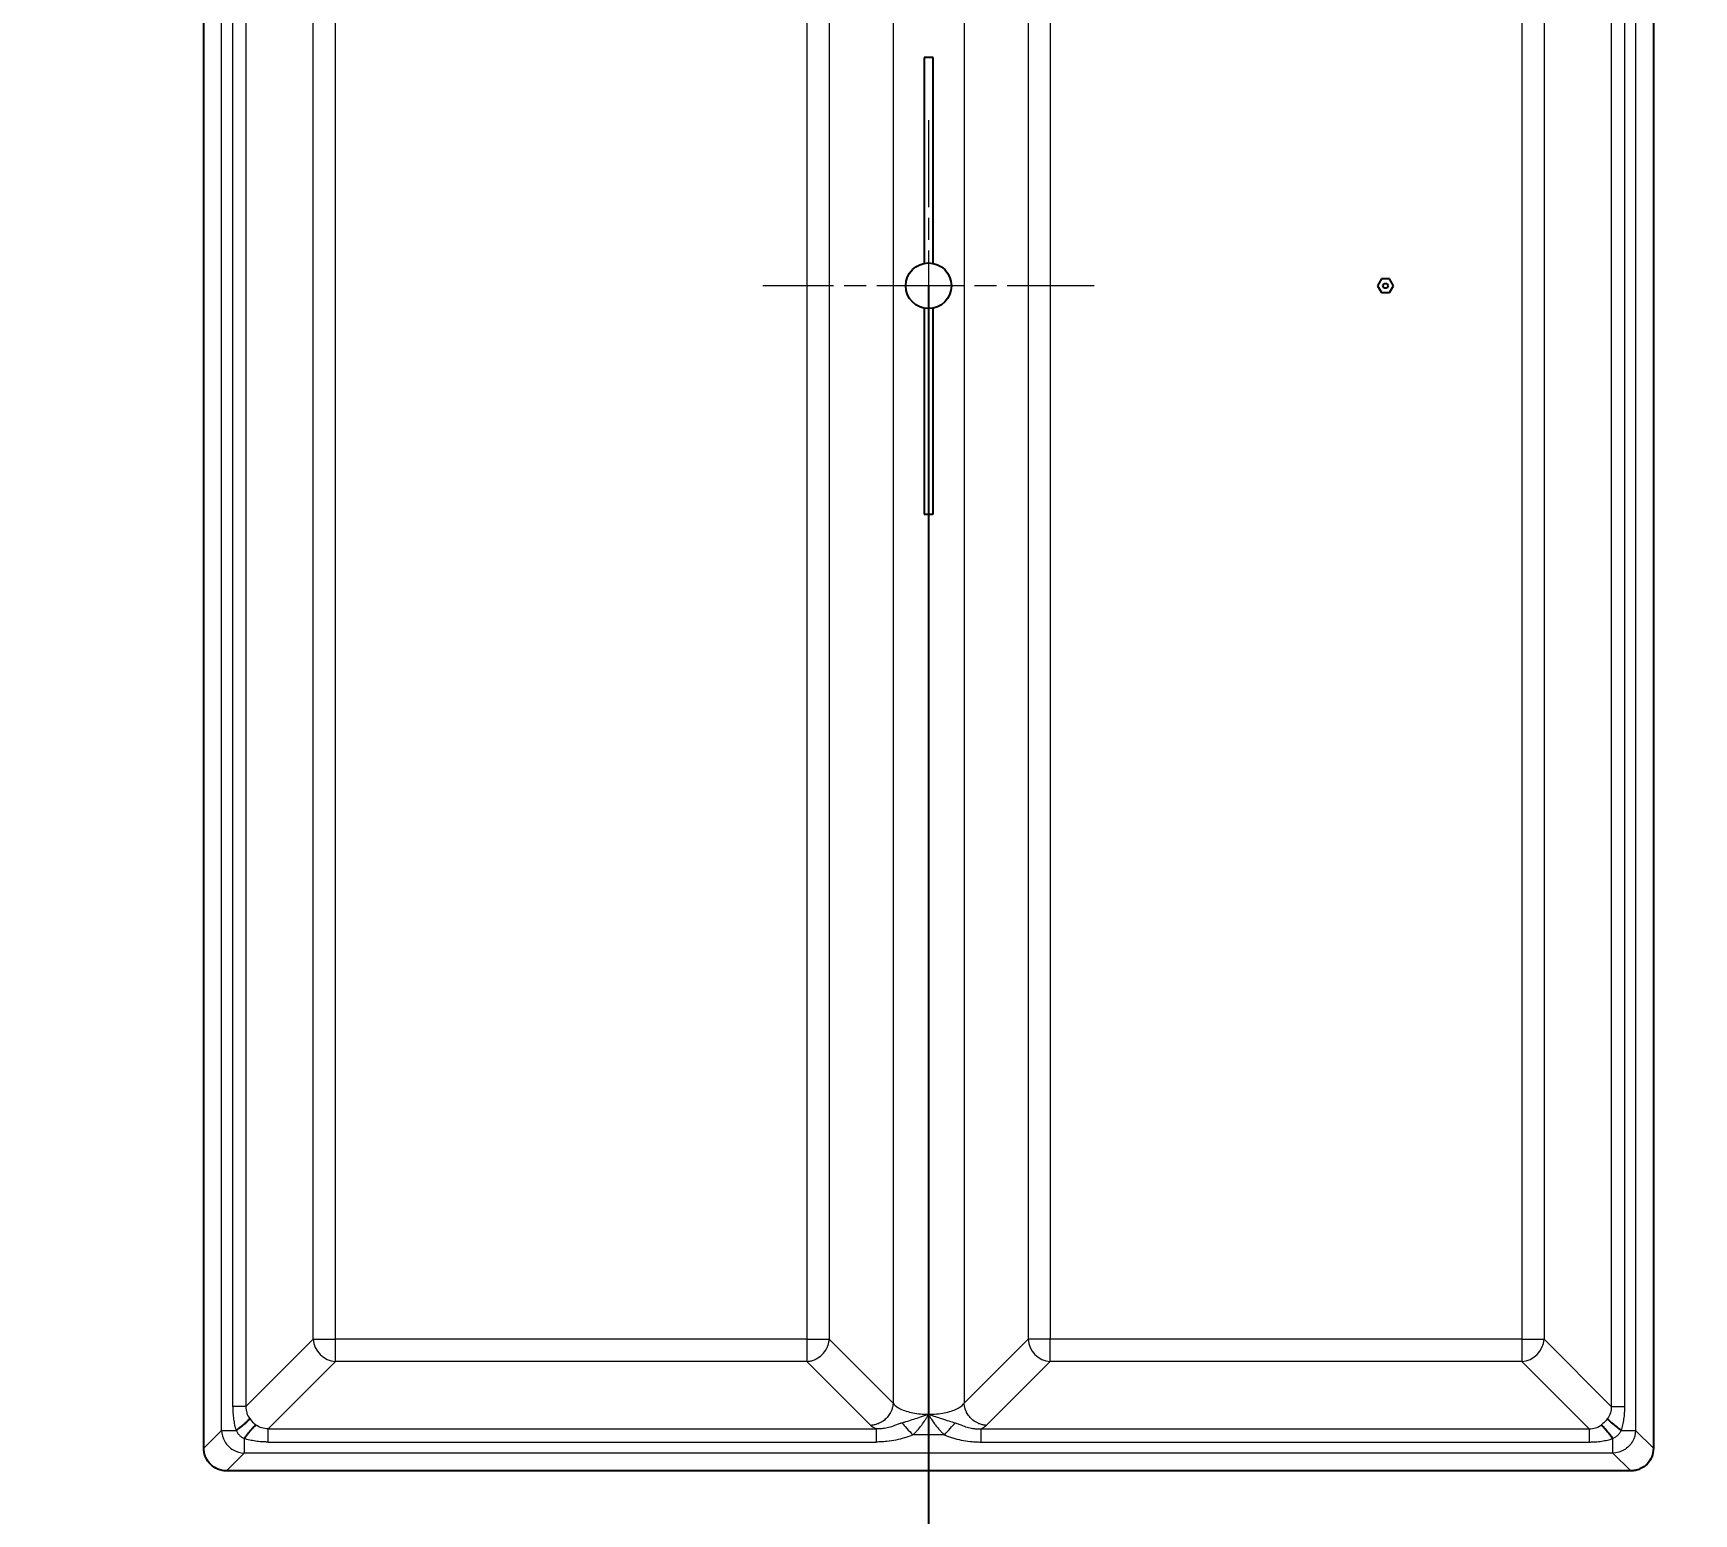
# Model space of a CAD drawing. Header units: millimetres. Extents: x 0 to 1486, y 0 to 1051.
# Drawn here: x 439.4 to 475.75, y 170.37 to 202.78 of the extents above; entities that cross this region are included whole.
import ezdxf

# ---------------------------------------------------------------- set-up
doc = ezdxf.new("R2010")
doc.units = ezdxf.units.MM
doc.header["$LTSCALE"] = 1.25
doc.linetypes.add('CHAIN', pattern=[0.3543, 0.2362, -0.0295, 0.0591, -0.0295])
for name, color, linetype, lineweight, true_color in [('Bemaßungen(DIN)', 7, 'Continuous', 5, 0x262659), ('Mittelpunktmarkierung(DIN)', 7, 'Continuous', 9, 0x262659), ('Sichtbare Kanten(DIN)', 7, 'Continuous', 25, 0x262659), ('Sichtbare tangentiale Kanten(DIN)', 7, 'Continuous', 15, 0x1a1a3e)]:
    doc.layers.add(name, color=color, linetype=linetype, lineweight=lineweight, true_color=true_color)
doc.styles.add('Aktuell-DINGroßer Text', font='arial.ttf')
doc.dimstyles.new('STANDARD-DIN', dxfattribs={"dimscale": 1.25, "dimtxt": 5.25, "dimasz": 2.5, "dimexe": 3.175, "dimexo": 0, "dimgap": 0.8, "dimtad": 1, "dimrnd": 1e-08, "dimtxsty": 'Aktuell-DINGroßer Text', "dimcen": 0.09, "dimdle": 10, "dimclrd": 256, "dimclre": 256, "dimclrt": 256, "dimazin": 2, "dimtfac": 0.666667, "dimtmove": 0, "dimatfit": 3, "dimfxl": 1, "dimtolj": 1, "dimlwd": 25, "dimlwe": 25, "dimarcsym": 0})

# ---------------------------------------------------------------- blocks, each defined once
blk = doc.blocks.new('_DotSmall')
at = {"color": 0, "linetype": 'ByBlock', "const_width": 0.5}
blk.add_lwpolyline([(-0.0625, 0, 1), (0.0625, 0, 1)], format="xyb", close=True, dxfattribs=at)
blk = doc.blocks.new('*D106')
at = {"layer": 'Bemaßungen(DIN)', "color": 250, "linetype": 'Continuous', "lineweight": 25, "true_color": 0x3f3f3f, "transparency": 16777216}
for p, q in [((458.998, 197.249), (458.998, 74.53)), ((422.498, 193.624), (422.498, 74.53)), ((422.498, 78.499), (458.998, 78.499))]:
    blk.add_line(p, q, dxfattribs=at)
at = {"layer": 'Defpoints', "color": 0, "linetype": 'Continuous', "transparency": 16777216}
for p in [(458.998, 197.249), (422.498, 193.624), (458.998, 78.499)]:
    blk.add_point(p, dxfattribs=at)
at = {"layer": 'Bemaßungen(DIN)', "color": 250, "linetype": 'Continuous', "lineweight": 25, "true_color": 0x3f3f3f, "transparency": 16777216, "xscale": 3.125, "yscale": 3.125, "zscale": 3.125, "rotation": 180}
blk.add_blockref('_DotSmall', (422.498, 78.499), dxfattribs=at)
at = {"layer": 'Bemaßungen(DIN)', "color": 250, "linetype": 'Continuous', "lineweight": 25, "true_color": 0x3f3f3f, "transparency": 16777216, "xscale": 3.125, "yscale": 3.125, "zscale": 3.125}
blk.add_blockref('_DotSmall', (458.998, 78.499), dxfattribs=at)
at = {"layer": 'Bemaßungen(DIN)', "color": 179, "linetype": 'Continuous', "lineweight": 25, "true_color": 0x262659, "transparency": 16777216, "insert": (438.214, 86.061), "char_height": 6.5625, "attachment_point": 1, "style": 'Aktuell-DINGroßer Text'}
blk.add_mtext('\\A1; \\fArial|b0|i0;{\\H6.5625; }', dxfattribs=at)
blk = doc.blocks.new('*D107')
at = {"layer": 'Bemaßungen(DIN)', "color": 250, "linetype": 'Continuous', "lineweight": 25, "true_color": 0x3f3f3f, "transparency": 16777216}
for p, q in [((458.998, 197.249), (458.998, 74.53)), ((492.498, 197.249), (492.498, 74.53)), ((458.998, 78.499), (492.498, 78.499))]:
    blk.add_line(p, q, dxfattribs=at)
at = {"layer": 'Defpoints', "color": 0, "linetype": 'Continuous', "transparency": 16777216}
for p in [(458.998, 197.249), (492.498, 197.249), (492.498, 78.499)]:
    blk.add_point(p, dxfattribs=at)
at = {"layer": 'Bemaßungen(DIN)', "color": 250, "linetype": 'Continuous', "lineweight": 25, "true_color": 0x3f3f3f, "transparency": 16777216, "xscale": 3.125, "yscale": 3.125, "zscale": 3.125, "rotation": 180}
blk.add_blockref('_DotSmall', (458.998, 78.499), dxfattribs=at)
at = {"layer": 'Bemaßungen(DIN)', "color": 250, "linetype": 'Continuous', "lineweight": 25, "true_color": 0x3f3f3f, "transparency": 16777216, "xscale": 3.125, "yscale": 3.125, "zscale": 3.125}
blk.add_blockref('_DotSmall', (492.498, 78.499), dxfattribs=at)
at = {"layer": 'Bemaßungen(DIN)', "color": 179, "linetype": 'Continuous', "lineweight": 25, "true_color": 0x262659, "transparency": 16777216, "insert": (461.668, 87.386), "char_height": 6.5625, "attachment_point": 1, "style": 'Aktuell-DINGroßer Text'}
blk.add_mtext('\\A1;33,5{\\H4.375;±0,1}', dxfattribs=at)
blk = doc.blocks.new('*D125')
at = {"layer": 'Bemaßungen(DIN)', "color": 250, "linetype": 'Continuous', "lineweight": 25, "true_color": 0x3f3f3f, "transparency": 16777216}
for p, q in [((422.498, 193.624), (422.498, 102.655)), ((458.998, 193.624), (458.998, 102.655)), ((455.873, 106.624), (425.623, 106.624))]:
    blk.add_line(p, q, dxfattribs=at)
at = {"layer": 'Bemaßungen(DIN)', "color": 250, "linetype": 'Continuous', "true_color": 0x3f3f3f, "transparency": 16777216}
for points in [[(425.623, 107.145), (425.623, 106.103), (422.498, 106.624)], [(455.873, 107.145), (455.873, 106.103), (458.998, 106.624)]]:
    blk.add_solid(points, dxfattribs=at)
at = {"layer": 'Defpoints', "color": 0, "linetype": 'Continuous', "transparency": 16777216}
for p in [(422.498, 193.624), (458.998, 193.624), (422.498, 106.624)]:
    blk.add_point(p, dxfattribs=at)
at = {"layer": 'Bemaßungen(DIN)', "color": 179, "linetype": 'Continuous', "lineweight": 25, "true_color": 0x262659, "transparency": 16777216, "insert": (426.655, 115.511), "char_height": 6.5625, "attachment_point": 1, "style": 'Aktuell-DINGroßer Text'}
blk.add_mtext('\\A1;36,5{\\H4.375;±0,1}', dxfattribs=at)

msp = doc.modelspace()

# ---------------------------------------------------------------- linework, layer by layer
at = {"layer": 'Mittelpunktmarkierung(DIN)', "linetype": 'CHAIN', "ltscale": 6.444903}
for p, q in [((458.9985, 200.8739), (458.9985, 193.6239)), ((462.6235, 197.2489), (455.3735, 197.2489))]:
    msp.add_line(p, q, dxfattribs=at)
at = {"layer": 'Sichtbare Kanten(DIN)'}
for p, q in [((443.1335, 171.809), (443.1335, 222.6887)), ((474.8635, 222.6887), (474.8635, 171.809)), ((459.0985, 202.2489), (458.8985, 202.2489)), ((458.8985, 202.2489), (458.8985, 197.7388)), ((459.0985, 197.7388), (459.0985, 202.2489)), ((468.9119, 197.3989), (468.8253, 197.2489)), ((469.0851, 197.3989), (468.9119, 197.3989)), ((469.1717, 197.2489), (469.0851, 197.3989)), ((468.8253, 197.2489), (468.9119, 197.0989)), ((468.9119, 197.0989), (469.0851, 197.0989)), ((468.9407, 197.2489), (468.9696, 197.2989)), ((468.9696, 197.1989), (468.9407, 197.2489)), ((468.9696, 197.2989), (469.0273, 197.2989)), ((469.0273, 197.1989), (468.9696, 197.1989)), ((469.0273, 197.2989), (469.0562, 197.2489)), ((469.0562, 197.2489), (469.0273, 197.1989)), ((469.0851, 197.0989), (469.1717, 197.2489)), ((458.8985, 196.759), (458.8985, 192.2489)), ((459.0985, 192.2489), (459.0985, 196.759)), ((458.8985, 192.2489), (459.0985, 192.2489)), ((474.3683, 171.3139), (443.6286, 171.3139))]:
    msp.add_line(p, q, dxfattribs=at)
msp.add_circle((458.9985, 197.2489), 0.5, dxfattribs=at)
for points, knots in [([(443.8397, 172.1991), (443.8555, 172.2108), (443.8711, 172.2224), (443.8864, 172.234), (443.9054, 172.2485), (443.924, 172.2629), (443.9417, 172.2769), (443.9524, 172.2854), (443.9628, 172.2937), (443.9728, 172.3019), (443.993, 172.3183), (444.0119, 172.3341), (444.0292, 172.3492), (444.0466, 172.3642), (444.0623, 172.3784), (444.0763, 172.3916), (444.0833, 172.3982), (444.0898, 172.4045), (444.0959, 172.4106), (444.1059, 172.4206), (444.1147, 172.4299), (444.122, 172.4383), (444.1279, 172.4451), (444.1328, 172.4512), (444.1368, 172.4567)], [-1.0769104, -1.0769104, -1.0769104, -1.0769104, -0.9572537, -0.9572537, -0.9572537, -0.8077, -0.8077, -0.8077, -0.7179403, -0.7179403, -0.7179403, -0.5384552, -0.5384552, -0.5384552, -0.3589701, -0.3589701, -0.3589701, -0.2692104, -0.2692104, -0.2692104, -0.1196567, -0.1196567, -0.1196567, 0, 0, 0, 0]), ([(444.0187, 172.0201), (444.0304, 172.0359), (444.042, 172.0515), (444.0536, 172.0668), (444.0681, 172.0858), (444.0825, 172.1044), (444.0965, 172.1221), (444.105, 172.1328), (444.1133, 172.1432), (444.1215, 172.1532), (444.1379, 172.1734), (444.1537, 172.1923), (444.1687, 172.2096), (444.1838, 172.227), (444.198, 172.2427), (444.2112, 172.2567), (444.2178, 172.2637), (444.2241, 172.2702), (444.2302, 172.2763), (444.2402, 172.2863), (444.2495, 172.2951), (444.2579, 172.3024), (444.2647, 172.3083), (444.2708, 172.3132), (444.2763, 172.3172)], [-1.0769104, -1.0769104, -1.0769104, -1.0769104, -0.9572537, -0.9572537, -0.9572537, -0.8077, -0.8077, -0.8077, -0.7179403, -0.7179403, -0.7179403, -0.5384552, -0.5384552, -0.5384552, -0.3589701, -0.3589701, -0.3589701, -0.2692104, -0.2692104, -0.2692104, -0.1196567, -0.1196567, -0.1196567, 0, 0, 0, 0]), ([(473.9782, 172.0201), (473.9666, 172.0359), (473.9549, 172.0515), (473.9433, 172.0668), (473.9288, 172.0858), (473.9145, 172.1044), (473.9004, 172.1221), (473.892, 172.1328), (473.8836, 172.1432), (473.8754, 172.1532), (473.859, 172.1734), (473.8432, 172.1923), (473.8282, 172.2096), (473.8131, 172.227), (473.7989, 172.2427), (473.7857, 172.2567), (473.7791, 172.2637), (473.7728, 172.2702), (473.7668, 172.2763), (473.7567, 172.2863), (473.7474, 172.2951), (473.739, 172.3024), (473.7323, 172.3083), (473.7261, 172.3132), (473.7206, 172.3172)], [-1.0769104, -1.0769104, -1.0769104, -1.0769104, -0.9572537, -0.9572537, -0.9572537, -0.8077, -0.8077, -0.8077, -0.7179403, -0.7179403, -0.7179403, -0.5384552, -0.5384552, -0.5384552, -0.3589701, -0.3589701, -0.3589701, -0.2692104, -0.2692104, -0.2692104, -0.1196567, -0.1196567, -0.1196567, 0, 0, 0, 0]), ([(474.1573, 172.1991), (474.1414, 172.2108), (474.1258, 172.2224), (474.1106, 172.234), (474.0915, 172.2485), (474.073, 172.2629), (474.0552, 172.2769), (474.0445, 172.2854), (474.0342, 172.2937), (474.0241, 172.3019), (474.0039, 172.3183), (473.985, 172.3341), (473.9677, 172.3492), (473.9504, 172.3642), (473.9346, 172.3784), (473.9206, 172.3916), (473.9136, 172.3982), (473.9071, 172.4045), (473.9011, 172.4106), (473.891, 172.4206), (473.8822, 172.4299), (473.8749, 172.4383), (473.869, 172.4451), (473.8641, 172.4512), (473.8601, 172.4567)], [-1.0769104, -1.0769104, -1.0769104, -1.0769104, -0.9572537, -0.9572537, -0.9572537, -0.8077, -0.8077, -0.8077, -0.7179403, -0.7179403, -0.7179403, -0.5384552, -0.5384552, -0.5384552, -0.3589701, -0.3589701, -0.3589701, -0.2692104, -0.2692104, -0.2692104, -0.1196567, -0.1196567, -0.1196567, 0, 0, 0, 0]), ([(443.6286, 171.3139), (443.5646, 171.3139), (443.5002, 171.3263), (443.3823, 171.3741), (443.3286, 171.4091), (443.2377, 171.4972), (443.201, 171.5501), (443.1616, 171.6397), (443.1511, 171.6727), (443.1371, 171.7401), (443.1335, 171.7746), (443.1335, 171.809)], [0, 0, 0, 0, 0.019193526, 0.019193526, 0.038166014, 0.038166014, 0.057250771, 0.057250771, 0.067667509, 0.067667509, 0.078108379, 0.078108379, 0.078108379, 0.078108379]), ([(474.8635, 171.809), (474.8635, 171.745), (474.851, 171.6806), (474.8033, 171.5627), (474.7683, 171.509), (474.6801, 171.4181), (474.6272, 171.3814), (474.5376, 171.342), (474.5046, 171.3315), (474.4372, 171.3175), (474.4028, 171.3139), (474.3683, 171.3139)], [0, 0, 0, 0, 0.019193526, 0.019193526, 0.038166014, 0.038166014, 0.057250771, 0.057250771, 0.067667509, 0.067667509, 0.078108379, 0.078108379, 0.078108379, 0.078108379])]:
    msp.add_open_spline(points, degree=3, knots=knots, dxfattribs=at)
at = {"layer": 'Sichtbare tangentiale Kanten(DIN)'}
for p, q in [((443.5236, 172.1991), (443.5236, 222.2986)), ((474.4734, 222.2986), (474.4734, 172.1991)), ((443.7644, 221.7758), (443.7644, 172.722)), ((444.056, 221.7758), (444.056, 172.722)), ((473.9409, 221.7758), (473.9409, 172.722)), ((474.2325, 221.7758), (474.2325, 172.722)), ((458.2216, 221.7024), (458.2216, 172.7953)), ((459.7753, 221.7024), (459.7753, 172.7953)), ((445.5271, 174.193), (445.5271, 220.3047)), ((446.0126, 174.193), (446.0126, 220.3047)), ((456.3365, 220.3047), (456.3365, 174.193)), ((456.8221, 220.3047), (456.8221, 174.193)), ((461.1749, 220.3047), (461.1749, 174.193)), ((461.6604, 220.3047), (461.6604, 174.193)), ((471.9843, 220.3047), (471.9843, 174.193)), ((472.4699, 220.3047), (472.4699, 174.193)), ((444.056, 172.722), (445.5271, 174.193)), ((445.5271, 174.193), (446.0126, 174.193)), ((446.0126, 173.7075), (446.0126, 174.193)), ((456.3365, 174.193), (446.0126, 174.193)), ((456.3365, 174.193), (456.8221, 174.193)), ((456.3365, 174.193), (456.3365, 173.7075)), ((456.8221, 174.193), (458.2216, 172.7953)), ((461.1749, 174.193), (459.7753, 172.7953)), ((461.6604, 174.193), (461.1749, 174.193)), ((461.6604, 173.7075), (461.6604, 174.193)), ((471.9843, 174.193), (461.6604, 174.193)), ((471.9843, 174.193), (471.9843, 173.7075)), ((471.9843, 174.193), (472.4699, 174.193)), ((473.9409, 172.722), (472.4699, 174.193)), ((444.5416, 172.2364), (446.0126, 173.7075)), ((456.3365, 173.7075), (446.0126, 173.7075)), ((456.3365, 173.7075), (457.7361, 172.3097)), ((461.6604, 173.7075), (460.2608, 172.3097)), ((471.9843, 173.7075), (461.6604, 173.7075)), ((473.4553, 172.2364), (471.9843, 173.7075)), ((444.056, 172.722), (443.7644, 172.722)), ((473.9409, 172.722), (474.2325, 172.722)), ((443.1335, 171.809), (443.5236, 172.1991)), ((444.5416, 171.9449), (444.5416, 172.2364)), ((444.5416, 172.2364), (457.85, 172.2364)), ((444.5416, 171.9449), (457.85, 171.9449)), ((457.85, 172.2364), (457.85, 171.9449)), ((459.3459, 172.1001), (458.6512, 172.1001)), ((460.147, 171.9449), (460.147, 172.2364)), ((460.147, 172.2364), (473.4553, 172.2364)), ((460.147, 171.9449), (473.4553, 171.9449)), ((473.4553, 172.2364), (473.4553, 171.9449)), ((474.1573, 172.1991), (474.4734, 172.1991)), ((474.8635, 171.809), (474.4734, 172.1991)), ((443.6286, 171.3139), (444.0187, 171.704)), ((473.9782, 171.704), (444.0187, 171.704)), ((474.3683, 171.3139), (473.9782, 171.704))]:
    msp.add_line(p, q, dxfattribs=at)
for centre, major_axis, ratio, start_param, end_param in [((446.0126, 174.193), (0.3536, -0.3536), 0.9446321, 3.9554703, 5.4693077), ((461.6604, 174.193), (0.3533, -0.3538), 0.9445654, 3.9561594, 5.4699263), ((471.9843, 174.193), (-0.3536, -0.3536), 0.9446321, 0.8138776, 2.327715), ((458.7928, 172.3683), (1.094, -0.0179), 0.2634519, 3.4077328, 3.677844), ((458.6512, 172.1001), (0.3344, -0.3717), 0.0000692, 3.9311732, 4.7123471), ((459.3458, 172.1), (0.3343, 0.3717), 0.0000692, 4.7125872, 5.493443), ((459.2041, 172.3683), (1.094, 0.0179), 0.2634519, 5.746934, 6.0170452)]:
    msp.add_ellipse(centre, major_axis=major_axis, ratio=ratio, start_param=start_param, end_param=end_param, dxfattribs=at)
for points, knots in [([(456.3365, 173.7075), (456.3482, 173.7081), (456.3599, 173.7092), (456.3716, 173.7107), (456.3949, 173.7138), (456.418, 173.7185), (456.4409, 173.7248), (456.4665, 173.7319), (456.4918, 173.741), (456.5162, 173.7521), (456.5244, 173.7557), (456.5324, 173.7597), (456.5404, 173.7638), (456.5881, 173.7885), (456.6322, 173.8208), (456.6705, 173.8591), (456.7087, 173.8973), (456.741, 173.9414), (456.7657, 173.9892), (456.7699, 173.9971), (456.7738, 174.0052), (456.7775, 174.0133), (456.7885, 174.0378), (456.7977, 174.063), (456.8048, 174.0887), (456.8111, 174.1115), (456.8158, 174.1347), (456.8188, 174.158), (456.8203, 174.1697), (456.8214, 174.1813), (456.8221, 174.193)], [0, 0, 0, 0, 0.0720856, 0.0720856, 0.0720856, 0.2162567, 0.2162567, 0.2162567, 0.3784425, 0.3784425, 0.3784425, 0.4325134, 0.4325134, 0.4325134, 0.7568985, 0.7568985, 0.7568985, 1.0812835, 1.0812835, 1.0812835, 1.1353545, 1.1353545, 1.1353545, 1.2975402, 1.2975402, 1.2975402, 1.4417114, 1.4417114, 1.4417114, 1.5137969, 1.5137969, 1.5137969, 1.5137969]), ([(443.7644, 172.722), (443.7645, 172.7103), (443.7646, 172.6986), (443.7648, 172.6869), (443.7649, 172.6752), (443.7653, 172.6635), (443.7657, 172.6519), (443.7665, 172.6286), (443.7677, 172.6054), (443.7693, 172.5823), (443.7726, 172.5363), (443.7774, 172.4909), (443.7838, 172.4468), (443.7902, 172.4025), (443.7982, 172.3595), (443.8076, 172.3181), (443.8123, 172.2975), (443.8174, 172.2772), (443.8227, 172.2573), (443.8254, 172.2474), (443.8281, 172.2376), (443.8309, 172.2279), (443.8338, 172.2182), (443.8367, 172.2086), (443.8397, 172.1991)], [0, 0, 0, 0, 0.03321382, 0.03321382, 0.03321382, 0.06641125, 0.06641125, 0.06641125, 0.13277377, 0.13277377, 0.13277377, 0.26517816, 0.26517816, 0.26517816, 0.3981672, 0.3981672, 0.3981672, 0.46455773, 0.46455773, 0.46455773, 0.4977404, 0.4977404, 0.4977404, 0.53089997, 0.53089997, 0.53089997, 0.53089997]), ([(444.056, 172.722), (444.0535, 172.6727), (444.0655, 172.5764), (444.1094, 172.4941), (444.1368, 172.4567)], [0, 0, 0, 0, 0.14249094, 0.285274, 0.285274, 0.285274, 0.285274]), ([(458.2216, 172.7953), (458.2209, 172.7836), (458.2198, 172.7719), (458.2183, 172.7603), (458.2153, 172.737), (458.2106, 172.7138), (458.2043, 172.691), (458.1972, 172.6653), (458.1881, 172.64), (458.177, 172.6156), (458.1733, 172.6075), (458.1694, 172.5994), (458.1653, 172.5914), (458.1488, 172.5596), (458.1289, 172.5294), (458.1062, 172.5015), (458.0948, 172.4875), (458.0828, 172.4741), (458.07, 172.4613), (458.0573, 172.4486), (458.0439, 172.4365), (458.0299, 172.4251), (457.995, 172.3967), (457.9565, 172.3728), (457.9158, 172.3543), (457.8913, 172.3433), (457.8661, 172.3341), (457.8404, 172.327), (457.8176, 172.3207), (457.7944, 172.316), (457.7711, 172.313), (457.7594, 172.3115), (457.7478, 172.3104), (457.7361, 172.3097)], [-1.5137969, -1.5137969, -1.5137969, -1.5137969, -1.4417114, -1.4417114, -1.4417114, -1.2975402, -1.2975402, -1.2975402, -1.1353545, -1.1353545, -1.1353545, -1.0812835, -1.0812835, -1.0812835, -0.8650268, -0.8650268, -0.8650268, -0.7568985, -0.7568985, -0.7568985, -0.6487701, -0.6487701, -0.6487701, -0.3784425, -0.3784425, -0.3784425, -0.2162567, -0.2162567, -0.2162567, -0.0720856, -0.0720856, -0.0720856, 0, 0, 0, 0]), ([(458.2216, 172.7953), (458.2428, 172.761), (458.2785, 172.7281), (458.3265, 172.6983), (458.3425, 172.6884), (458.3598, 172.6788), (458.3785, 172.6697), (458.4158, 172.6514), (458.4583, 172.6348), (458.5049, 172.6203), (458.5515, 172.6057), (458.6023, 172.5932), (458.6557, 172.5831), (458.7625, 172.5629), (458.8803, 172.5523), (458.9985, 172.5523)], [-1.0975594, -1.0975594, -1.0975594, -1.0975594, -0.8232491, -0.8232491, -0.8232491, -0.7317063, -0.7317063, -0.7317063, -0.5486389, -0.5486389, -0.5486389, -0.3658531, -0.3658531, -0.3658531, 0, 0, 0, 0]), ([(458.9985, 172.5523), (459.1166, 172.5523), (459.2344, 172.5629), (459.3412, 172.5831), (459.3946, 172.5932), (459.4454, 172.6057), (459.492, 172.6203), (459.5387, 172.6348), (459.5811, 172.6514), (459.6184, 172.6697), (459.6371, 172.6788), (459.6544, 172.6884), (459.6704, 172.6983), (459.7184, 172.7281), (459.7541, 172.761), (459.7753, 172.7953)], [0, 0, 0, 0, 0.3658531, 0.3658531, 0.3658531, 0.5486389, 0.5486389, 0.5486389, 0.7317063, 0.7317063, 0.7317063, 0.8232491, 0.8232491, 0.8232491, 1.0975594, 1.0975594, 1.0975594, 1.0975594]), ([(460.2608, 172.3097), (460.2492, 172.3104), (460.2375, 172.3115), (460.2258, 172.313), (460.2025, 172.316), (460.1793, 172.3207), (460.1565, 172.327), (460.1308, 172.3341), (460.1056, 172.3433), (460.0812, 172.3543), (460.0404, 172.3728), (460.0019, 172.3967), (459.967, 172.4251), (459.953, 172.4365), (459.9396, 172.4486), (459.9269, 172.4613), (459.9142, 172.4741), (459.9021, 172.4875), (459.8907, 172.5015), (459.868, 172.5294), (459.8481, 172.5596), (459.8316, 172.5914), (459.8275, 172.5994), (459.8236, 172.6075), (459.8199, 172.6156), (459.8088, 172.64), (459.7997, 172.6653), (459.7926, 172.691), (459.7863, 172.7138), (459.7816, 172.737), (459.7786, 172.7603), (459.7771, 172.7719), (459.776, 172.7836), (459.7753, 172.7953)], [-1.5137969, -1.5137969, -1.5137969, -1.5137969, -1.4417114, -1.4417114, -1.4417114, -1.2975402, -1.2975402, -1.2975402, -1.1353545, -1.1353545, -1.1353545, -0.8650268, -0.8650268, -0.8650268, -0.7568985, -0.7568985, -0.7568985, -0.6487701, -0.6487701, -0.6487701, -0.4325134, -0.4325134, -0.4325134, -0.3784425, -0.3784425, -0.3784425, -0.2162567, -0.2162567, -0.2162567, -0.0720856, -0.0720856, -0.0720856, 0, 0, 0, 0]), ([(473.9409, 172.722), (473.9434, 172.6727), (473.9315, 172.5764), (473.8875, 172.4941), (473.8601, 172.4567)], [0, 0, 0, 0, 0.14249094, 0.285274, 0.285274, 0.285274, 0.285274]), ([(474.2325, 172.722), (474.2324, 172.7103), (474.2324, 172.6986), (474.2322, 172.6869), (474.232, 172.6752), (474.2317, 172.6635), (474.2312, 172.6519), (474.2304, 172.6286), (474.2292, 172.6054), (474.2276, 172.5823), (474.2244, 172.5363), (474.2195, 172.4909), (474.2131, 172.4468), (474.2067, 172.4025), (474.1987, 172.3595), (474.1893, 172.3181), (474.1846, 172.2975), (474.1796, 172.2772), (474.1742, 172.2573), (474.1716, 172.2474), (474.1688, 172.2376), (474.166, 172.2279), (474.1631, 172.2182), (474.1602, 172.2086), (474.1573, 172.1991)], [0, 0, 0, 0, 0.03321382, 0.03321382, 0.03321382, 0.06641125, 0.06641125, 0.06641125, 0.13277377, 0.13277377, 0.13277377, 0.26517816, 0.26517816, 0.26517816, 0.3981672, 0.3981672, 0.3981672, 0.46455773, 0.46455773, 0.46455773, 0.4977404, 0.4977404, 0.4977404, 0.53089997, 0.53089997, 0.53089997, 0.53089997]), ([(444.1368, 172.4567), (444.1559, 172.4308), (444.1986, 172.3799), (444.2494, 172.337), (444.2763, 172.3172)], [0, 0, 0, 0, 0.09759049, 0.19891575, 0.19891575, 0.19891575, 0.19891575]), ([(444.5416, 172.2364), (444.4923, 172.2339), (444.396, 172.2459), (444.3137, 172.2898), (444.2763, 172.3172)], [0, 0, 0, 0, 0.14249094, 0.285274, 0.285274, 0.285274, 0.285274]), ([(458.4157, 172.3618), (458.4084, 172.3594), (458.4012, 172.357), (458.3941, 172.3546), (458.387, 172.3523), (458.3801, 172.3499), (458.3734, 172.3475), (458.3598, 172.3428), (458.3467, 172.338), (458.3339, 172.3334), (458.3057, 172.323), (458.2793, 172.3129), (458.2534, 172.3034), (458.2089, 172.2872), (458.166, 172.2728), (458.1229, 172.2615), (458.0809, 172.2505), (458.0386, 172.2426), (457.9961, 172.2381), (457.9703, 172.2354), (457.9443, 172.234), (457.9184, 172.2338), (457.907, 172.2337), (457.8955, 172.2339), (457.8841, 172.2344), (457.8727, 172.2348), (457.8613, 172.2356), (457.85, 172.2364)], [0, 0, 0, 0, 0.01897228, 0.01897228, 0.01897228, 0.03796594, 0.03796594, 0.03796594, 0.07600353, 0.07600353, 0.07600353, 0.16039524, 0.16039524, 0.16039524, 0.30539712, 0.30539712, 0.30539712, 0.44668431, 0.44668431, 0.44668431, 0.53247752, 0.53247752, 0.53247752, 0.57051482, 0.57051482, 0.57051482, 0.60860001, 0.60860001, 0.60860001, 0.60860001]), ([(458.4157, 172.3618), (458.4251, 172.3648), (458.4345, 172.3678), (458.444, 172.3709), (458.4536, 172.3741), (458.4633, 172.3772), (458.4731, 172.3804), (458.4927, 172.3869), (458.5129, 172.3935), (458.5338, 172.4004), (458.5769, 172.4146), (458.6231, 172.4298), (458.6735, 172.446), (458.7206, 172.461), (458.7712, 172.4769), (458.8247, 172.4942), (458.8523, 172.5031), (458.8807, 172.5123), (458.9098, 172.522), (458.9243, 172.5268), (458.9389, 172.5318), (458.9537, 172.5368), (458.9685, 172.5419), (458.9835, 172.547), (458.9985, 172.5523)], [0, 0, 0, 0, 0.0397614, 0.0397614, 0.0397614, 0.07945706, 0.07945706, 0.07945706, 0.15871475, 0.15871475, 0.15871475, 0.32258978, 0.32258978, 0.32258978, 0.4758974, 0.4758974, 0.4758974, 0.55516805, 0.55516805, 0.55516805, 0.59470833, 0.59470833, 0.59470833, 0.634183, 0.634183, 0.634183, 0.634183]), ([(458.6512, 172.1001), (458.6599, 172.1081), (458.6688, 172.1161), (458.6774, 172.1243), (458.6861, 172.1325), (458.6947, 172.1409), (458.7031, 172.1493), (458.72, 172.1661), (458.7365, 172.1834), (458.7525, 172.201), (458.7858, 172.2376), (458.8173, 172.2758), (458.8471, 172.3152), (458.8749, 172.352), (458.9003, 172.3906), (458.9251, 172.4294), (458.9379, 172.4495), (458.9505, 172.4698), (458.9628, 172.4902), (458.969, 172.5004), (458.9751, 172.5107), (458.981, 172.521), (458.987, 172.5314), (458.9928, 172.5418), (458.9985, 172.5523)], [0, 0, 0, 0, 0.03572785, 0.03572785, 0.03572785, 0.07149694, 0.07149694, 0.07149694, 0.14312062, 0.14312062, 0.14312062, 0.29141532, 0.29141532, 0.29141532, 0.42964001, 0.42964001, 0.42964001, 0.50120862, 0.50120862, 0.50120862, 0.53702584, 0.53702584, 0.53702584, 0.57289678, 0.57289678, 0.57289678, 0.57289678]), ([(458.9985, 172.5523), (459.1005, 172.5166), (459.2642, 172.4654), (459.4475, 172.4059), (459.5382, 172.3756), (459.5812, 172.3617)], [0, 0, 0, 0, 0.26896933, 0.45156768, 0.63416604, 0.63416604, 0.63416604, 0.63416604]), ([(458.9985, 172.5523), (459.0042, 172.5418), (459.0099, 172.5313), (459.0159, 172.521), (459.0218, 172.5107), (459.0279, 172.5004), (459.034, 172.4902), (459.0463, 172.4697), (459.0588, 172.4494), (459.0716, 172.4292), (459.0893, 172.4011), (459.1075, 172.3732), (459.127, 172.3462), (459.1355, 172.3344), (459.1441, 172.3228), (459.1529, 172.3112), (459.1818, 172.2732), (459.2123, 172.2363), (459.2445, 172.201), (459.2606, 172.1834), (459.2771, 172.1661), (459.294, 172.1492), (459.3024, 172.1408), (459.3109, 172.1325), (459.3196, 172.1243), (459.3283, 172.1161), (459.3371, 172.1081), (459.3459, 172.1001)], [0, 0, 0, 0, 0.0358734, 0.0358734, 0.0358734, 0.07170528, 0.07170528, 0.07170528, 0.14331927, 0.14331927, 0.14331927, 0.24303125, 0.24303125, 0.24303125, 0.28653163, 0.28653163, 0.28653163, 0.42986368, 0.42986368, 0.42986368, 0.50150264, 0.50150264, 0.50150264, 0.53727834, 0.53727834, 0.53727834, 0.5730102, 0.5730102, 0.5730102, 0.5730102]), ([(459.5812, 172.3617), (459.5885, 172.3593), (459.5957, 172.3569), (459.6028, 172.3546), (459.6099, 172.3522), (459.6168, 172.3498), (459.6236, 172.3475), (459.6372, 172.3427), (459.6503, 172.338), (459.663, 172.3333), (459.6912, 172.323), (459.7176, 172.3129), (459.7436, 172.3034), (459.7881, 172.2871), (459.831, 172.2727), (459.8741, 172.2615), (459.9161, 172.2505), (459.9584, 172.2426), (460.0009, 172.2381), (460.0267, 172.2354), (460.0526, 172.234), (460.0785, 172.2338), (460.0899, 172.2337), (460.1014, 172.2339), (460.1128, 172.2344), (460.1242, 172.2348), (460.1356, 172.2356), (460.147, 172.2364)], [0, 0, 0, 0, 0.01897293, 0.01897293, 0.01897293, 0.03796717, 0.03796717, 0.03796717, 0.07600559, 0.07600559, 0.07600559, 0.16042953, 0.16042953, 0.16042953, 0.30545971, 0.30545971, 0.30545971, 0.44674818, 0.44674818, 0.44674818, 0.53248555, 0.53248555, 0.53248555, 0.57052339, 0.57052339, 0.57052339, 0.60860904, 0.60860904, 0.60860904, 0.60860904]), ([(473.4553, 172.2364), (473.5046, 172.2339), (473.6009, 172.2459), (473.6832, 172.2898), (473.7206, 172.3172)], [0, 0, 0, 0, 0.14249094, 0.285274, 0.285274, 0.285274, 0.285274]), ([(473.8601, 172.4567), (473.841, 172.4308), (473.7983, 172.3799), (473.7475, 172.337), (473.7206, 172.3172)], [0, 0, 0, 0, 0.09759049, 0.19891575, 0.19891575, 0.19891575, 0.19891575]), ([(443.5236, 172.1991), (443.5261, 172.1991), (443.5299, 172.1991), (443.5349, 172.1991), (443.5417, 172.1991), (443.5508, 172.1991), (443.5621, 172.1991), (443.5672, 172.1991), (443.5727, 172.1991), (443.5786, 172.1991), (443.5953, 172.1991), (443.6153, 172.1991), (443.6381, 172.1991), (443.6541, 172.1991), (443.6716, 172.1991), (443.6901, 172.1991), (443.7071, 172.1991), (443.725, 172.1991), (443.7436, 172.1991), (443.7577, 172.1991), (443.7722, 172.1991), (443.787, 172.1991), (443.8042, 172.1991), (443.8218, 172.1991), (443.8397, 172.1991)], [0, 0, 0, 0, 0.1366456, 0.1366456, 0.1366456, 0.3250932, 0.3250932, 0.3250932, 0.4099368, 0.4099368, 0.4099368, 0.6502295, 0.6502295, 0.6502295, 0.8198736, 0.8198736, 0.8198736, 0.9753762, 0.9753762, 0.9753762, 1.0931648, 1.0931648, 1.0931648, 1.2298104, 1.2298104, 1.2298104, 1.2298104]), ([(443.8397, 172.1991), (443.848, 172.182), (443.8669, 172.1467), (443.9079, 172.0936), (443.9626, 172.0493), (443.9996, 172.0294), (444.0187, 172.0201)], [0, 0, 0, 0, 0.06385433, 0.1271103, 0.18750841, 0.25908506, 0.25908506, 0.25908506, 0.25908506]), ([(444.5416, 171.9449), (444.5299, 171.9449), (444.5182, 171.945), (444.5065, 171.9452), (444.4948, 171.9453), (444.4831, 171.9457), (444.4715, 171.9461), (444.4482, 171.9469), (444.425, 171.9481), (444.4019, 171.9497), (444.3559, 171.953), (444.3105, 171.9578), (444.2664, 171.9642), (444.2221, 171.9706), (444.1791, 171.9786), (444.1377, 171.988), (444.117, 171.9927), (444.0968, 171.9978), (444.0769, 172.0031), (444.067, 172.0058), (444.0572, 172.0085), (444.0475, 172.0113), (444.0378, 172.0142), (444.0282, 172.0171), (444.0187, 172.0201)], [0, 0, 0, 0, 0.03321382, 0.03321382, 0.03321382, 0.06641125, 0.06641125, 0.06641125, 0.13277377, 0.13277377, 0.13277377, 0.26517816, 0.26517816, 0.26517816, 0.3981672, 0.3981672, 0.3981672, 0.46455773, 0.46455773, 0.46455773, 0.4977404, 0.4977404, 0.4977404, 0.53089995, 0.53089995, 0.53089995, 0.53089995]), ([(444.0187, 172.0201), (444.0187, 171.9996), (444.0187, 171.9334), (444.0187, 171.832), (444.0187, 171.741), (444.0187, 171.7106), (444.0187, 171.704)], [-0.48919907, -0.48919907, -0.48919907, -0.48919907, -0.42706452, -0.28470968, -0.14235484, 0, 0, 0, 0]), ([(458.6512, 172.1001), (458.6441, 172.0973), (458.6372, 172.0945), (458.6302, 172.0917), (458.6232, 172.089), (458.6161, 172.0862), (458.609, 172.0835), (458.5949, 172.078), (458.5806, 172.0727), (458.5662, 172.0673), (458.5373, 172.0568), (458.5078, 172.0465), (458.4775, 172.0369), (458.4742, 172.0358), (458.4709, 172.0348), (458.4676, 172.0337), (458.4093, 172.0156), (458.3479, 171.9995), (458.2834, 171.9864), (458.2205, 171.9736), (458.1547, 171.9636), (458.0871, 171.9567), (458.0824, 171.9562), (458.0778, 171.9557), (458.0731, 171.9553), (458.0365, 171.9518), (457.9995, 171.9492), (457.9622, 171.9474), (457.9436, 171.9466), (457.9249, 171.9459), (457.9062, 171.9455), (457.8875, 171.9451), (457.8687, 171.945), (457.85, 171.9449)], [0, 0, 0, 0, 0.02583351, 0.02583351, 0.02583351, 0.0516036, 0.0516036, 0.0516036, 0.10300036, 0.10300036, 0.10300036, 0.20559562, 0.20559562, 0.20559562, 0.21673382, 0.21673382, 0.21673382, 0.41266739, 0.41266739, 0.41266739, 0.60358148, 0.60358148, 0.60358148, 0.61677746, 0.61677746, 0.61677746, 0.71958411, 0.71958411, 0.71958411, 0.77098124, 0.77098124, 0.77098124, 0.82236981, 0.82236981, 0.82236981, 0.82236981]), ([(459.3459, 172.1001), (459.3529, 172.0973), (459.3599, 172.0945), (459.3669, 172.0917), (459.3739, 172.089), (459.3809, 172.0862), (459.388, 172.0835), (459.4022, 172.078), (459.4164, 172.0727), (459.4309, 172.0673), (459.4597, 172.0567), (459.4892, 172.0465), (459.5195, 172.0368), (459.5228, 172.0358), (459.5261, 172.0347), (459.5295, 172.0337), (459.5877, 172.0155), (459.6491, 171.9995), (459.7137, 171.9864), (459.7765, 171.9736), (459.8423, 171.9636), (459.9099, 171.9567), (459.9146, 171.9562), (459.9192, 171.9557), (459.9239, 171.9553), (459.9604, 171.9518), (459.9974, 171.9492), (460.0347, 171.9474), (460.0533, 171.9466), (460.072, 171.9459), (460.0907, 171.9455), (460.1095, 171.9451), (460.1282, 171.945), (460.147, 171.9449)], [0, 0, 0, 0, 0.02582867, 0.02582867, 0.02582867, 0.05159429, 0.05159429, 0.05159429, 0.10298265, 0.10298265, 0.10298265, 0.20556131, 0.20556131, 0.20556131, 0.21674073, 0.21674073, 0.21674073, 0.4126769, 0.4126769, 0.4126769, 0.60355799, 0.60355799, 0.60355799, 0.61667445, 0.61667445, 0.61667445, 0.7194638, 0.7194638, 0.7194638, 0.77085237, 0.77085237, 0.77085237, 0.82223245, 0.82223245, 0.82223245, 0.82223245]), ([(473.4553, 171.9449), (473.4671, 171.9449), (473.4787, 171.945), (473.4904, 171.9452), (473.5021, 171.9453), (473.5138, 171.9457), (473.5254, 171.9461), (473.5487, 171.9469), (473.572, 171.9481), (473.595, 171.9497), (473.6411, 171.953), (473.6865, 171.9578), (473.7305, 171.9642), (473.7748, 171.9706), (473.8178, 171.9786), (473.8592, 171.988), (473.8799, 171.9927), (473.9001, 171.9978), (473.92, 172.0031), (473.9299, 172.0058), (473.9397, 172.0085), (473.9494, 172.0113), (473.9591, 172.0142), (473.9687, 172.0171), (473.9782, 172.0201)], [0, 0, 0, 0, 0.03321382, 0.03321382, 0.03321382, 0.06641125, 0.06641125, 0.06641125, 0.13277377, 0.13277377, 0.13277377, 0.26517816, 0.26517816, 0.26517816, 0.3981672, 0.3981672, 0.3981672, 0.46455773, 0.46455773, 0.46455773, 0.4977404, 0.4977404, 0.4977404, 0.53089995, 0.53089995, 0.53089995, 0.53089995]), ([(474.1573, 172.1991), (474.1489, 172.182), (474.13, 172.1467), (474.089, 172.0936), (474.0344, 172.0493), (473.9973, 172.0294), (473.9782, 172.0201)], [0, 0, 0, 0, 0.06385433, 0.1271103, 0.18750841, 0.25908506, 0.25908506, 0.25908506, 0.25908506]), ([(473.9782, 171.704), (473.9782, 171.7106), (473.9782, 171.741), (473.9782, 171.832), (473.9782, 171.9334), (473.9782, 171.9996), (473.9782, 172.0201)], [0, 0, 0, 0, 0.14235484, 0.28470968, 0.42706452, 0.48919907, 0.48919907, 0.48919907, 0.48919907])]:
    msp.add_open_spline(points, degree=3, knots=knots, dxfattribs=at)
for points in [[(443.5236, 172.1991), (443.5249, 172.1134), (443.5728, 171.9423), (443.7619, 171.7532), (443.933, 171.7053), (444.0187, 171.704)], [(474.4734, 172.1991), (474.472, 172.1134), (474.4241, 171.9423), (474.235, 171.7532), (474.0639, 171.7053), (473.9782, 171.704)]]:
    msp.add_open_spline(points, degree=3, dxfattribs=at)

# ---------------------------------------------------------------- dimensions: what is measured, and where the dimension line sits
at = {"layer": 'Bemaßungen(DIN)', "color": 250, "linetype": 'Continuous', "lineweight": 25, "true_color": 0x3f3f3f}
dim = msp.add_linear_dim(base=(458.9985, 78.4989), p1=(422.4985, 193.6239), p2=(458.9985, 197.2489), angle=180, text=' \\fArial|b0|i0;{\\H6.5625; }', dimstyle='STANDARD-DIN', override={"dimgap": 0.8, "dimdec": 2, "dimblk1": 'DotSmall', "dimblk2": 'DotSmall', "dimsah": 1, "dimdle": 0, "dimtol": 0, "dimlim": 0, "dimtp": 0.1, "dimtm": 0, "dimtdec": 2, "dimtofl": 0, "dimatfit": 1}, dxfattribs=at)
dim.commit()
dim.dimension.update_dxf_attribs({"geometry": '*D106', "text_midpoint": (440.761, 78.4989), "dimtype": 160})
for base, p1, p2, override, picture, middle in [((492.4985, 78.4989), (458.9985, 197.2489), (492.4985, 197.2489), {"dimgap": 0.8, "dimdec": 2, "dimblk1": 'DotSmall', "dimblk2": 'DotSmall', "dimsah": 1, "dimdle": 0, "dimtol": 1, "dimlim": 0, "dimtp": 0.1, "dimtm": 0.1, "dimtdec": 2, "dimtofl": 0, "dimatfit": 1}, '*D107', (475.761, 78.4989)), ((422.4985, 106.6239), (458.9985, 193.6239), (422.4985, 193.6239), {"dimgap": 0.8, "dimdec": 2, "dimtol": 1, "dimlim": 0, "dimtp": 0.1, "dimtm": 0.1, "dimtdec": 2, "dimtofl": 0, "dimatfit": 1}, '*D125', (440.7485, 106.6239))]:
    dim = msp.add_linear_dim(base=base, p1=p1, p2=p2, angle=180, dimstyle='STANDARD-DIN', override=override, dxfattribs=at)
    dim.commit()
    dim.dimension.update_dxf_attribs({"geometry": picture, "text_midpoint": middle, "dimtype": 160})

doc.saveas('drawing.dxf')
